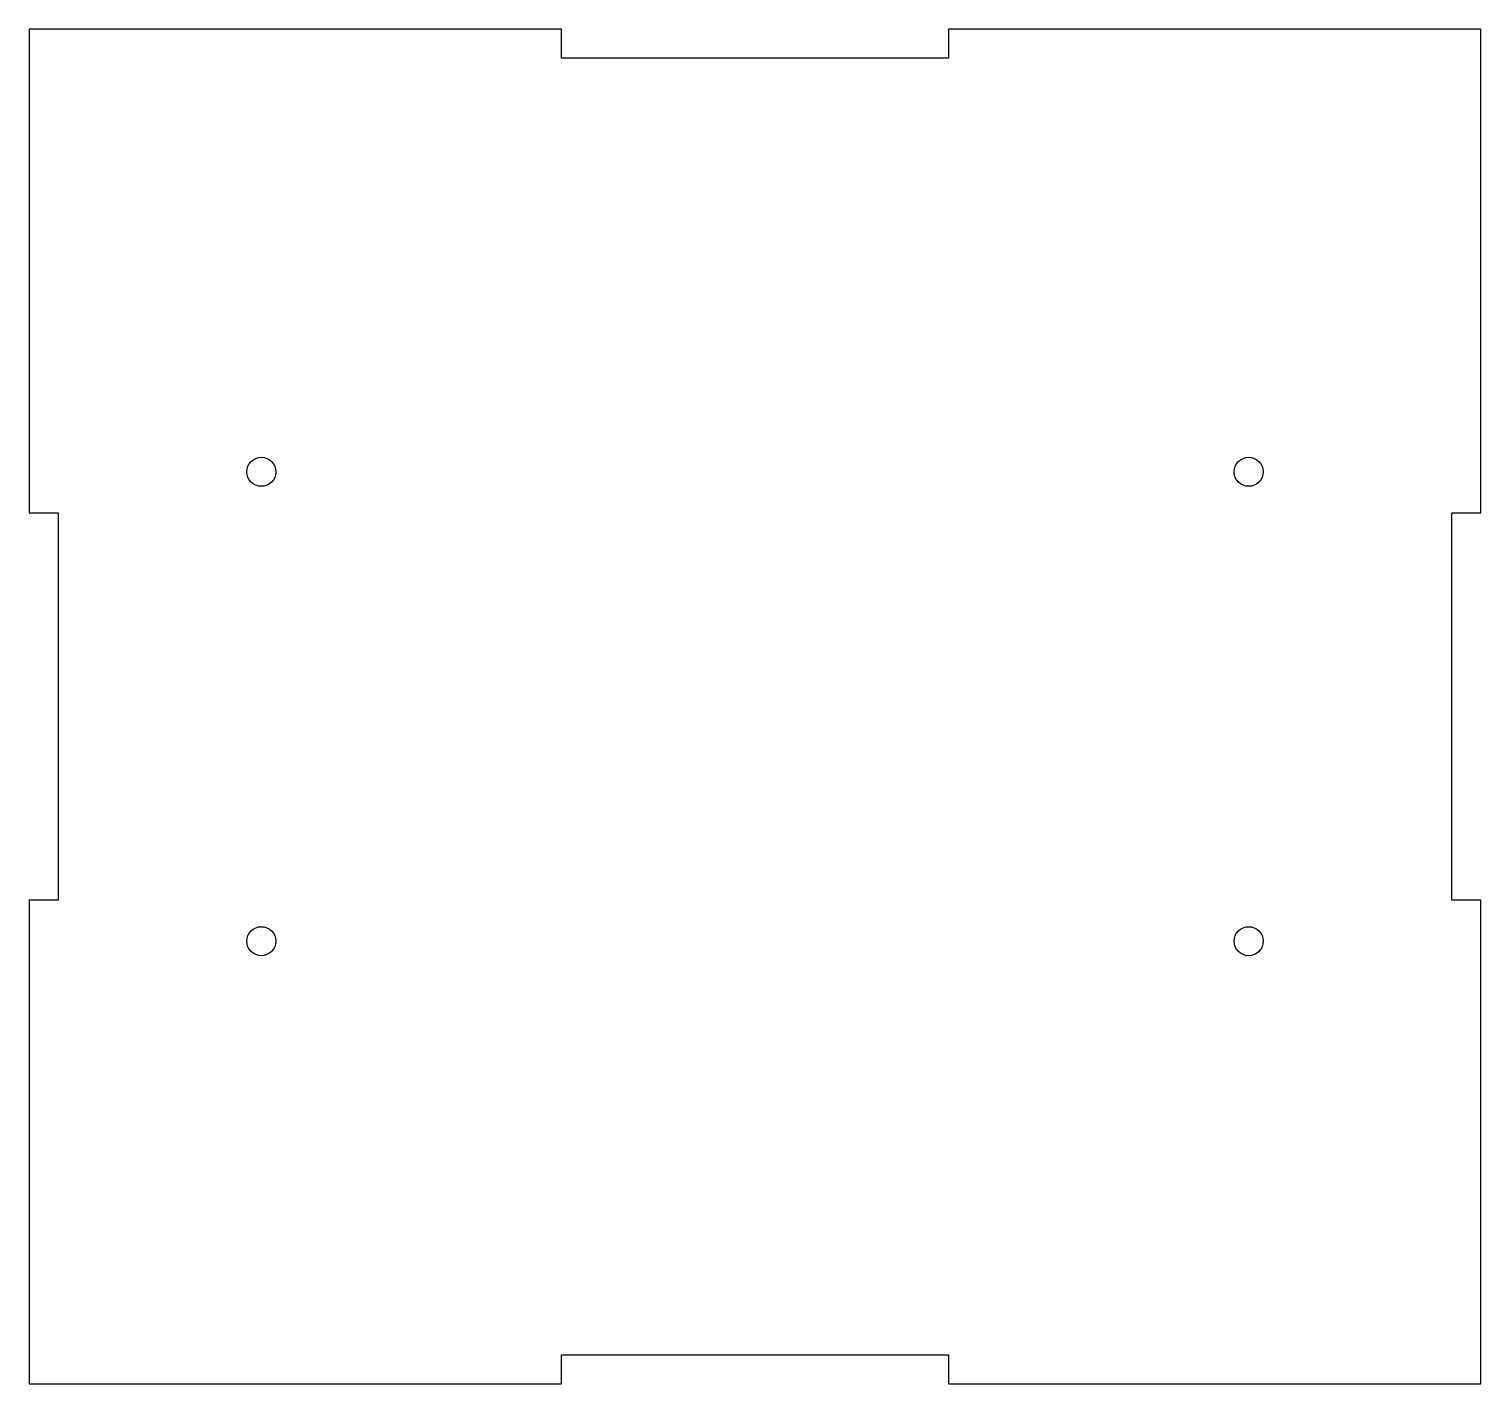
# Model space of a CAD drawing. Header units: millimetres. Extents: x -150 to 0, y 0 to 140.
import ezdxf

# ---------------------------------------------------------------- set-up
doc = ezdxf.new("R2010")
doc.units = ezdxf.units.MM

msp = doc.modelspace()

# ---------------------------------------------------------------- linework, layer by layer
msp.add_lwpolyline([(-55, 3), (-55, 0), (0, 0), (0, 50), (-3, 50), (-3, 90), (0, 90), (0, 140), (-55, 140), (-55, 137), (-95, 137), (-95, 140), (-150, 140), (-150, 90), (-147, 90), (-147, 50), (-150, 50), (-150, 0), (-95, 0), (-95, 3)], close=True)
for centre in [(-126, 94.25), (-24, 94.25), (-126, 45.75), (-24, 45.75)]:
    msp.add_circle(centre, 1.5)

doc.saveas('drawing.dxf')
